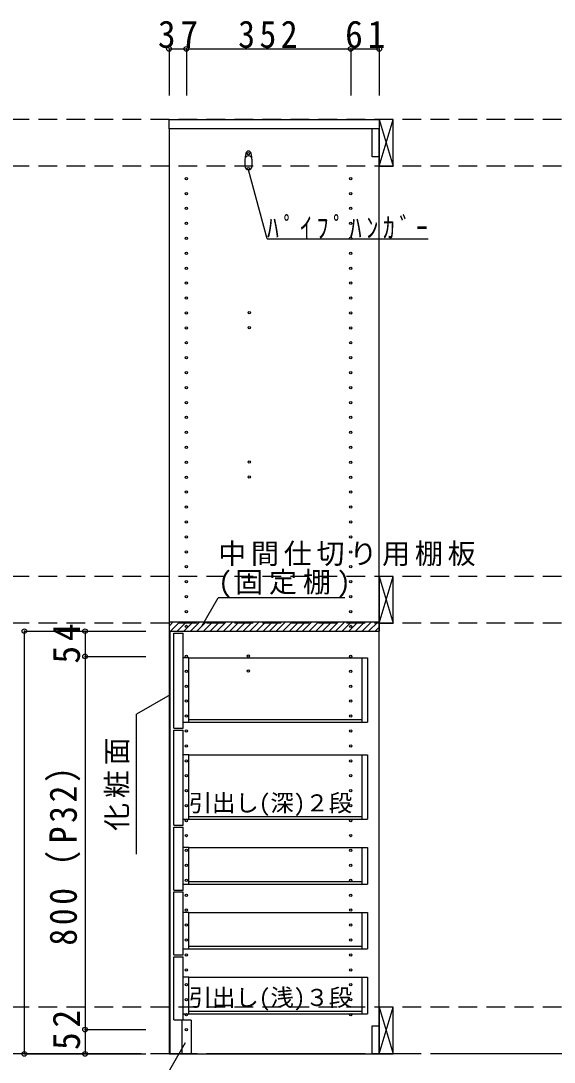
# Model space of a CAD drawing. Units: millimetres at full size, sheet at 1:20; details may follow other scales. Extents: x -8005 to 8005, y -2932 to 2722.
# Drawn here: x 4501 to 5643, y -1729 to 503 of the extents above; entities that cross this region are included whole.
import ezdxf
from ezdxf.enums import TextEntityAlignment as Align

# ---------------------------------------------------------------- set-up
doc = ezdxf.new("R2010")
doc.units = ezdxf.units.MM
doc.header["$LTSCALE"] = 20
doc.header["$PDMODE"] = 32
doc.header["$PDSIZE"] = 10
for name, pattern in [('CHAIN1', [8, 5, -1, 1, -1]), ('DASHED1', [1.8, 1.2, -0.6]), ('DASHED2', [3, 2, -1])]:
    doc.linetypes.add(name, pattern=pattern)
for name, color, linetype in [('0-2_本体', 2, 'Continuous'), ('0-3_固定棚', 2, 'Continuous'), ('0-5', 4, 'Continuous'), ('0-6_ﾊﾟｲﾌﾟﾊﾝｶﾞｰ', 4, 'Continuous'), ('0-7_桟木・巾木', 2, 'Continuous'), ('0-8_引き出し', 2, 'Continuous'), ('0-A_文字', 7, 'Continuous'), ('0-B_寸法', 4, 'Continuous'), ('0-C_ハッチ', 4, 'Continuous')]:
    doc.layers.add(name, color=color, linetype=linetype)
doc.styles.add('ＭＳ ゴシック', font='')
doc.styles.get('ＭＳ ゴシック').set_extended_font_data('MS Gothic')

# ---------------------------------------------------------------- blocks, each defined once
blk = doc.blocks.new('無垢引出（深）2段')
at = {"layer": '0-A_文字', "color": 2}
for p, q in [((-188.69, 227.37), (-168.69, 227.37)), ((-188.69, 23.37), (-188.69, 227.37)), ((-168.69, 23.37), (-168.69, 227.37)), ((-156.69, 174.37), (-168.69, 174.37)), ((-156.69, 36.37), (-156.69, 174.37)), ((214.15, 174.37), (226.31, 174.37)), ((214.31, 174.37), (214.31, 36.37)), ((226.31, 174.37), (226.31, 36.37)), ((-188.69, 23.37), (-168.69, 23.37)), ((-168.69, 36.37), (-156.69, 36.37)), ((-156.69, 41.87), (214.31, 41.87)), ((214.31, 36.37), (226.31, 36.37)), ((-188.69, 19.37), (-168.69, 19.37)), ((-188.69, -184.63), (-188.69, 19.37)), ((-168.69, -184.63), (-168.69, 19.37)), ((-156.69, -33.63), (-168.69, -33.63)), ((-156.69, -171.63), (-156.69, -33.63)), ((214.15, -33.63), (226.31, -33.63)), ((214.31, -33.63), (214.31, -171.63)), ((226.31, -33.63), (226.31, -171.63)), ((-168.69, -171.63), (-156.69, -171.63)), ((-156.69, -166.13), (214.31, -166.13)), ((214.31, -171.63), (226.31, -171.63)), ((-188.69, -184.63), (-168.69, -184.63))]:
    blk.add_line(p, q, dxfattribs=at)
at = {"layer": '0-A_文字'}
for p, q in [((-156.69, 174.37), (214.15, 174.37)), ((-156.69, 36.37), (214.31, 36.37)), ((-156.69, -33.63), (214.15, -33.63)), ((-156.69, -171.63), (214.31, -171.63))]:
    blk.add_line(p, q, dxfattribs=at)
at = {"layer": '0-A_文字', "linetype": 'DASHED1'}
for p, q in [((214.15, 174.37), (226.31, 174.37)), ((214.15, -33.63), (226.31, -33.63))]:
    blk.add_line(p, q, dxfattribs=at)
at = {"layer": '0-A_文字', "style": 'ＭＳ ゴシック'}
blk.add_text('引出し(深)２段', height=36.66, dxfattribs=at).set_placement((-156.69, -166.13), align=Align.BOTTOM_LEFT)
blk = doc.blocks.new('無垢引出（浅）3段')
at = {"layer": '0-8_引き出し'}
for p, q in [((-185.06, 225.45), (-165.06, 225.45)), ((-185.06, 90.45), (-185.06, 225.45)), ((-165.06, 90.45), (-165.06, 225.45)), ((-153.06, 181.45), (-165.06, 181.45)), ((-153.06, 103.45), (-153.06, 181.45)), ((217.78, 181.45), (229.94, 181.45)), ((217.94, 181.45), (217.94, 103.45)), ((229.94, 181.45), (229.94, 103.45)), ((-185.06, 90.45), (-165.06, 90.45)), ((-165.06, 103.45), (-153.06, 103.45)), ((-153.06, 108.95), (217.94, 108.95)), ((217.94, 103.45), (229.94, 103.45)), ((-185.06, 86.45), (-165.06, 86.45)), ((-185.06, -48.55), (-185.06, 86.45)), ((-165.06, -48.55), (-165.06, 86.45)), ((-153.06, 42.45), (-165.06, 42.45)), ((-153.06, -35.55), (-153.06, 42.45)), ((217.78, 42.45), (229.94, 42.45)), ((217.94, 42.45), (217.94, -35.55)), ((229.94, 42.45), (229.94, -35.55)), ((-165.06, -35.55), (-153.06, -35.55)), ((-153.06, -30.05), (217.94, -30.05)), ((217.94, -35.55), (229.94, -35.55)), ((-185.06, -48.55), (-165.06, -48.55)), ((-185.06, -52.55), (-165.06, -52.55)), ((-185.06, -187.55), (-185.06, -52.55)), ((-165.06, -187.55), (-165.06, -52.55)), ((-153.06, -96.55), (-165.06, -96.55)), ((-153.06, -174.55), (-153.06, -96.55)), ((217.78, -96.55), (229.94, -96.55)), ((217.94, -96.55), (217.94, -174.55)), ((229.94, -96.55), (229.94, -174.55)), ((-165.06, -174.55), (-153.06, -174.55)), ((-153.06, -169.05), (217.94, -169.05)), ((217.94, -174.55), (229.94, -174.55)), ((-185.06, -187.55), (-165.06, -187.55))]:
    blk.add_line(p, q, dxfattribs=at)
at = {"layer": '0-8_引き出し', "color": 7}
for p, q in [((-153.06, 181.45), (217.78, 181.45)), ((-153.06, 103.45), (217.94, 103.45)), ((-153.06, 42.45), (217.78, 42.45)), ((-153.06, -35.55), (217.94, -35.55)), ((-153.06, -96.55), (217.78, -96.55)), ((-153.06, -174.55), (217.94, -174.55))]:
    blk.add_line(p, q, dxfattribs=at)
at = {"layer": '0-8_引き出し', "color": 7, "linetype": 'DASHED1'}
for p, q in [((217.78, 181.45), (229.94, 181.45)), ((217.78, 42.45), (229.94, 42.45)), ((217.78, -96.55), (229.94, -96.55))]:
    blk.add_line(p, q, dxfattribs=at)
at = {"layer": '0-A_文字', "style": 'ＭＳ ゴシック'}
blk.add_text('引出し(浅)３段', height=36.66, dxfattribs=at).set_placement((-153.06, -169.05), align=Align.BOTTOM_LEFT)

msp = doc.modelspace()

# ---------------------------------------------------------------- linework, layer by layer
at = {"layer": '0-2_本体'}
for p, q in [((4818.33, 271.73), (4818.33, 291.73)), ((5268.33, 271.73), (4818.33, 271.73)), ((4820.33, -1711.27), (4820.33, -805.27))]:
    msp.add_line(p, q, dxfattribs=at)
msp.add_lwpolyline([(4818.33, 291.73), (5268.33, 291.73), (5268.33, 271.73)], dxfattribs=at)
at = {"layer": '0-3_固定棚'}
for p, q in [((4818.33, -785.27), (4818.33, -805.27)), ((4818.33, -805.27), (5268.33, -805.27))]:
    msp.add_line(p, q, dxfattribs=at)
msp.add_lwpolyline([(4818.33, -785.27), (5268.33, -785.27), (5268.33, -805.27)], dxfattribs=at)
at = {"layer": '0-5', "color": 3}
for p, q in [((4818.33, 271.73), (4818.33, -1711.27)), ((4818.33, -1711.27), (5268.33, -1711.27))]:
    msp.add_line(p, q, dxfattribs=at)
msp.add_lwpolyline([(5268.33, -1711.27), (5268.33, 271.73), (4818.33, 271.73)], dxfattribs=at)
at = {"layer": '0-5'}
for centre in [(4988.33, 218.23), (4988.33, 186.23), (4855.33, 164.73), (5207.33, 164.73), (4855.33, 132.73), (5207.33, 132.73), (4855.33, 100.73), (5207.33, 100.73), (4855.33, 68.73), (5207.33, 68.73), (4855.33, 36.73), (5207.33, 36.73), (4855.33, 4.73), (5207.33, 4.73), (4855.33, -27.27), (5207.33, -27.27), (4855.33, -59.27), (5207.33, -59.27), (4855.33, -91.27), (5207.33, -91.27), (4855.33, -123.27), (4989.99, -122.77), (5207.33, -123.27), (4855.33, -155.27), (4989.99, -154.77), (5207.33, -155.27), (4855.33, -187.27), (5207.33, -187.27), (4855.33, -219.27), (5207.33, -219.27), (4855.33, -251.27), (5207.33, -251.27), (4855.33, -283.27), (5207.33, -283.27), (4855.33, -315.27), (5207.33, -315.27), (4855.33, -347.27), (5207.33, -347.27), (4855.33, -379.27), (5207.33, -379.27), (4855.33, -411.27), (5207.33, -411.27), (4855.33, -443.27), (4989.99, -442.77), (5207.33, -443.27), (4855.33, -475.27), (4989.99, -474.77), (5207.33, -475.27), (4855.33, -507.27), (5207.33, -507.27), (4855.33, -539.27), (5207.33, -539.27), (4855.33, -571.27), (5207.33, -571.27), (4855.33, -603.27), (5207.33, -603.27), (4855.33, -635.27), (5207.33, -635.27), (4855.33, -667.27), (5207.33, -667.27), (4855.33, -699.27), (5207.33, -699.27), (4855.33, -731.27), (5207.33, -731.27), (4855.33, -763.27), (5207.33, -763.27), (4855.33, -795.27), (5207.33, -795.27), (4855.33, -859.27), (4988.33, -858.77), (5207.33, -859.27), (4855.33, -891.27), (4988.33, -890.77), (5207.33, -891.27), (4855.33, -923.27), (5207.33, -923.27), (4855.33, -955.27), (5207.33, -955.27), (4855.33, -987.27), (5207.33, -987.27), (4855.33, -1019.27), (5207.33, -1019.27), (4855.33, -1051.27), (5207.33, -1051.27), (4855.33, -1083.27), (5207.33, -1083.27), (4855.33, -1115.27), (5207.33, -1115.27), (4855.33, -1147.27), (5207.33, -1147.27), (4855.33, -1179.27), (5207.33, -1179.27), (4855.33, -1211.27), (5207.33, -1211.27), (4855.33, -1243.27), (5207.33, -1243.27), (4855.33, -1275.27), (5207.33, -1275.27), (4855.33, -1307.27), (5207.33, -1307.27), (4855.33, -1339.27), (5207.33, -1339.27), (4855.33, -1371.27), (5207.33, -1371.27), (4855.33, -1403.27), (5207.33, -1403.27), (4855.33, -1435.27), (5207.33, -1435.27), (4855.33, -1467.27), (5207.33, -1467.27), (4855.33, -1499.27), (5207.33, -1499.27), (4855.33, -1531.27), (5207.33, -1531.27), (4855.33, -1563.27), (5207.33, -1563.27), (4855.33, -1595.27), (5207.33, -1595.27), (4855.33, -1627.27), (5207.33, -1627.27), (4855.33, -1659.27)]:
    msp.add_circle(centre, 2.5, dxfattribs=at)
at = {"layer": '0-6_ﾊﾟｲﾌﾟﾊﾝｶﾞｰ', "color": 2}
for p, q in [((4980.83, 206.23), (4980.83, 191.23)), ((4995.83, 206.23), (4995.83, 191.23))]:
    msp.add_line(p, q, dxfattribs=at)
at = {"layer": '0-6_ﾊﾟｲﾌﾟﾊﾝｶﾞｰ', "color": 7}
for centre, radius, start, end in [((4988.33, 218.23), 5.5, 0, 180), ((5026.94, 204.72), 46.13, 162.96035, 178.115), ((4949.73, 204.72), 46.13, 1.885, 17.03965)]:
    msp.add_arc(centre, radius, start, end, dxfattribs=at)
at = {"layer": '0-6_ﾊﾟｲﾌﾟﾊﾝｶﾞｰ', "color": 2}
for centre, start, end in [((4988.33, 206.23), 0, 180), ((4988.33, 191.23), 180, 0)]:
    msp.add_arc(centre, 7.5, start, end, dxfattribs=at)
at = {"layer": '0-7_桟木・巾木'}
for p, q in [((5253.33, 211.73), (5253.33, 271.73)), ((5268.33, 271.73), (5253.33, 271.73)), ((5268.33, 271.73), (5268.33, 230.73)), ((5256.84, 211.73), (5253.33, 211.73)), ((5268.33, 211.73), (5256.84, 211.73)), ((5253.33, -1711.27), (5253.33, -1651.27)), ((5268.33, -1711.27), (5253.33, -1711.27))]:
    msp.add_line(p, q, dxfattribs=at)
msp.add_lwpolyline([(5253.33, -1651.27), (5268.33, -1651.27), (5268.33, -1711.27)], dxfattribs=at)
at = {"layer": '0-8_引き出し', "color": 7}
for p, q in [((5268.33, 291.73), (5298.33, 191.73)), ((5268.33, 191.73), (5298.33, 291.73)), ((5268.33, -788.27), (5298.33, -688.27)), ((5268.33, -688.27), (5298.33, -788.27)), ((5268.33, -1611.27), (5298.33, -1711.27)), ((5268.33, -1711.27), (5298.33, -1611.27)), ((4865.33, -1639.27), (4865.33, -1711.27))]:
    msp.add_line(p, q, dxfattribs=at)
at = {"layer": '0-8_引き出し', "color": 3}
for p, q in [((5268.33, -688.27), (5268.33, -788.27)), ((5298.33, -688.27), (5268.33, -688.27)), ((5298.33, -788.27), (5298.33, -688.27)), ((5268.33, -788.27), (5298.33, -788.27))]:
    msp.add_line(p, q, dxfattribs=at)
for points in [[(5298.33, 191.73), (5298.33, 291.73), (5268.33, 291.73), (5268.33, 191.73)], [(5298.33, -1711.27), (5298.33, -1611.27), (5268.33, -1611.27), (5268.33, -1711.27)]]:
    msp.add_lwpolyline(points, close=True, dxfattribs=at)
at = {"layer": '0-8_引き出し', "color": 7}
msp.add_lwpolyline([(4865.33, -1639.27), (4845.33, -1639.27), (4845.33, -1711.27)], dxfattribs=at)
at = {"layer": '0-A_文字'}
for p, q in [((5028.07, 35.43), (4988.33, 183.73)), ((5028.07, 35.43), (5373.07, 35.43)), ((4888.42, -794.33), (4923.43, -733.68)), ((5194.82, -733.68), (4923.43, -733.68)), ((4820.33, -941.8), (4748.33, -983.37)), ((4748.33, -1283.37), (4748.33, -983.37)), ((4853.08, -1687.54), (4746, -1873.01))]:
    msp.add_line(p, q, dxfattribs=at)
at = {"layer": '0-A_文字', "linetype": 'CHAIN1'}
msp.add_line((7278.33, -1711.27), (921.67, -1711.27), dxfattribs=at)
at = {"layer": '0-B_寸法'}
for p, q in [((4818.33, 442.73), (5268.33, 442.73)), ((4818.33, 442.73), (4818.33, 342.73)), ((4855.33, 442.73), (4855.33, 342.73)), ((5207.33, 442.73), (5207.33, 342.73)), ((5268.33, 442.73), (5268.33, 342.73)), ((4508.33, -1711.27), (4508.33, -805.27)), ((4508.33, -805.27), (4768.33, -805.27)), ((4638.33, -805.27), (4638.33, -859.27)), ((4638.33, -805.27), (4768.33, -805.27)), ((4638.33, -859.27), (4768.33, -859.27)), ((4638.33, -859.27), (4638.33, -1659.27)), ((4638.33, -859.27), (4768.33, -859.27)), ((4638.33, -1659.27), (4768.33, -1659.27)), ((4638.33, -1659.27), (4638.33, -1711.27)), ((4508.33, -1711.27), (4768.33, -1711.27)), ((4638.33, -1711.27), (4768.33, -1711.27))]:
    msp.add_line(p, q, dxfattribs=at)
at = {"layer": '0-B_寸法', "linetype": 'DASHED2'}
for p, q in [((7278.33, 291.73), (921.67, 291.73)), ((7278.33, 191.73), (921.67, 191.73)), ((7278.33, -688.27), (921.67, -688.27)), ((7278.33, -788.27), (921.67, -788.27)), ((7278.33, -1611.27), (921.67, -1611.27)), ((7278.33, -1711.27), (921.67, -1711.27))]:
    msp.add_line(p, q, dxfattribs=at)
at = {"layer": '0-B_寸法', "color": 7}
for p in [(4818.33, 442.73), (4855.33, 442.73), (5207.33, 442.73), (5268.33, 442.73), (4508.33, -805.27), (4638.33, -805.27), (4638.33, -859.27), (4638.33, -1659.27), (4508.33, -1711.27), (4638.33, -1711.27)]:
    msp.add_point(p, dxfattribs=at)
at = {"layer": '0-C_ハッチ'}
for p, q in [((4818.33, -794.22), (4827.28, -785.27)), ((4821.42, -805.27), (4841.42, -785.27)), ((4835.56, -805.27), (4855.56, -785.27)), ((4849.71, -805.27), (4869.71, -785.27)), ((4863.85, -805.27), (4883.85, -785.27)), ((4877.99, -805.27), (4897.99, -785.27)), ((4892.13, -805.27), (4912.13, -785.27)), ((4906.28, -805.27), (4926.28, -785.27)), ((4920.42, -805.27), (4940.42, -785.27)), ((4934.56, -805.27), (4954.56, -785.27)), ((4948.7, -805.27), (4968.7, -785.27)), ((4962.84, -805.27), (4982.84, -785.27)), ((4976.99, -805.27), (4996.99, -785.27)), ((4991.13, -805.27), (5011.13, -785.27)), ((5005.27, -805.27), (5025.27, -785.27)), ((5019.41, -805.27), (5039.41, -785.27)), ((5033.55, -805.27), (5053.55, -785.27)), ((5047.7, -805.27), (5067.7, -785.27)), ((5061.84, -805.27), (5081.84, -785.27)), ((5075.98, -805.27), (5095.98, -785.27)), ((5090.12, -805.27), (5110.12, -785.27)), ((5104.27, -805.27), (5124.27, -785.27)), ((5118.41, -805.27), (5138.41, -785.27)), ((5132.55, -805.27), (5152.55, -785.27)), ((5146.69, -805.27), (5166.69, -785.27)), ((5160.83, -805.27), (5180.83, -785.27)), ((5174.98, -805.27), (5194.98, -785.27)), ((5189.12, -805.27), (5209.12, -785.27)), ((5203.26, -805.27), (5223.26, -785.27)), ((5217.4, -805.27), (5237.4, -785.27)), ((5231.54, -805.27), (5251.54, -785.27)), ((5245.69, -805.27), (5265.69, -785.27)), ((5259.83, -805.27), (5268.33, -796.76))]:
    msp.add_line(p, q, dxfattribs=at)

# ---------------------------------------------------------------- block references
at = {"layer": '0-A_文字'}
for name, p in [('無垢引出（深）2段', (5017.03, -1036.64)), ('無垢引出（浅）3段', (5013.39, -1450.71))]:
    msp.add_blockref(name, p, dxfattribs=at)

# ---------------------------------------------------------------- texts
at = {"layer": '0-A_文字', "char_height": 43.99, "attachment_point": 7, "style": 'ＭＳ ゴシック'}
for s, insert in [('\\T1.39;\\W0.85;ﾊﾟｲﾌﾟﾊﾝｶﾞｰ', (5028.07, 35.43)), ('\\T1.17;中間仕切り用棚板', (4923.43, -666.12)), ('\\T1.21;(固定棚)', (4923.43, -733.68))]:
    msp.add_mtext(s, dxfattribs=dict(at, insert=insert))
at = {"layer": '0-A_文字', "insert": (4733.33, -1233.37), "char_height": 43.99, "attachment_point": 7, "rotation": 90, "style": 'ＭＳ ゴシック'}
msp.add_mtext('\\T1.17;化粧面', dxfattribs=at)
at = {"layer": '0-B_寸法', "color": 7, "char_height": 58.65, "attachment_point": 7, "style": 'ＭＳ ゴシック'}
for s, insert in [('\\T1.27;\\W0.95;37', (4794.33, 443.94)), ('\\T1.27;\\W0.9;352', (4966.33, 443.94)), ('\\T1.27;\\W0.95;61', (5195.33, 443.94))]:
    msp.add_mtext(s, dxfattribs=dict(at, insert=insert))
at = {"layer": '0-B_寸法', "color": 7, "char_height": 58.65, "attachment_point": 7, "rotation": 90, "style": 'ＭＳ ゴシック'}
for s, insert in [('\\T1.27;\\W0.95;54', (4628.33, -874.77)), ('\\T1.22;\\W0.9;800（P32）', (4628.33, -1479.27)), ('\\T1.27;\\W0.95;52', (4628.33, -1703))]:
    msp.add_mtext(s, dxfattribs=dict(at, insert=insert))

doc.saveas('drawing.dxf')
